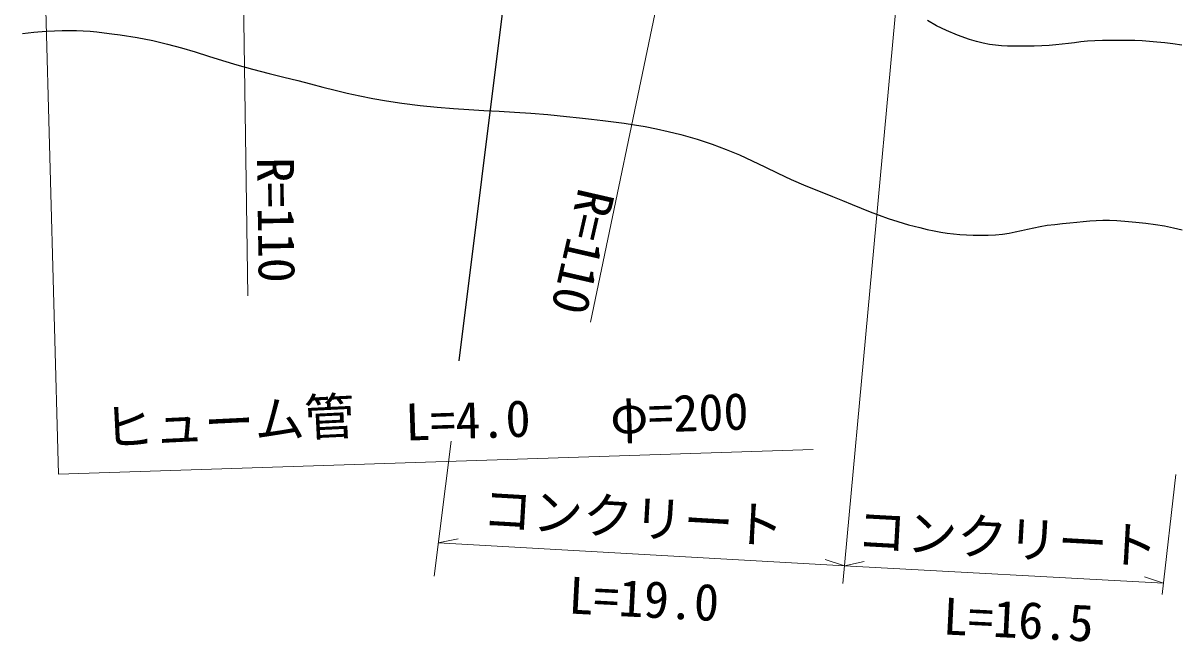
# Model space of a CAD drawing. Units: millimetres, scale not verified. Extents: x 40000 to 680000, y 20000 to 380000.
# Drawn here: x 363358 to 420671, y 262090 to 292824 of the extents above; entities that cross this region are included whole.
import ezdxf
from ezdxf.enums import TextEntityAlignment as Align

# ---------------------------------------------------------------- set-up
doc = ezdxf.new("R2010")
doc.units = ezdxf.units.MM
doc.header["$LTSCALE"] = 1000
for name, color, linetype, lineweight in [('M-BGD', 7, 'Continuous', 25), ('M-BGD-HTXT', 7, 'Continuous', 13), ('M-STR-HTXT', 7, 'Continuous', 13)]:
    doc.layers.add(name, color=color, linetype=linetype, lineweight=lineweight)
doc.styles.add('ＭＳ ゴシック', font='')
doc.styles.get('ＭＳ ゴシック').set_extended_font_data('MS Gothic')

msp = doc.modelspace()

# ---------------------------------------------------------------- linework, layer by layer
at = {"layer": 'M-BGD'}
for p, q in [((388455, 303492), (385017, 276045)), ((408775, 292695), (408312, 292954)), ((363329, 292306), (363897, 292368)), ((363897, 292368), (364512, 292417)), ((364512, 292417), (364924, 292440)), ((364924, 292440), (365307, 292453)), ((365307, 292453), (365667, 292457)), ((365667, 292457), (366013, 292452)), ((366013, 292452), (366351, 292438)), ((366351, 292438), (366688, 292415)), ((366688, 292415), (367033, 292384)), ((367033, 292384), (367392, 292345)), ((367392, 292345), (367773, 292298)), ((367773, 292298), (368182, 292244)), ((409272, 292452), (408775, 292695)), ((409812, 292224), (409272, 292452)), ((368182, 292244), (369031, 292111)), ((369031, 292111), (369812, 291956)), ((369812, 291956), (370540, 291782)), ((370540, 291782), (371233, 291592)), ((410409, 292011), (409812, 292224)), ((410757, 291906), (410409, 292011)), ((411084, 291826), (410757, 291906)), ((411396, 291767), (411084, 291826)), ((411698, 291726), (411396, 291767)), ((411996, 291700), (411698, 291726)), ((414695, 291738), (414363, 291709)), ((415012, 291773), (414695, 291738)), ((415322, 291812), (415012, 291773)), ((415632, 291851), (415322, 291812)), ((415949, 291888), (415632, 291851)), ((416280, 291920), (415949, 291888)), ((416632, 291944), (416280, 291920)), ((417014, 291956), (416632, 291944)), ((417458, 291962), (417014, 291956)), ((417871, 291964), (417458, 291962)), ((418259, 291961), (417871, 291964)), ((418631, 291953), (418259, 291961)), ((418995, 291939), (418631, 291953)), ((419358, 291916), (418995, 291939)), ((419728, 291883), (419358, 291916)), ((420114, 291841), (419728, 291883)), ((420522, 291787), (420114, 291841)), ((420962, 291720), (420522, 291787)), ((371233, 291592), (371907, 291390)), ((371907, 291390), (372580, 291180)), ((372580, 291180), (373268, 290964)), ((412296, 291686), (411996, 291700)), ((412604, 291680), (412296, 291686)), ((412925, 291680), (412604, 291680)), ((413265, 291682), (412925, 291680)), ((413630, 291683), (413265, 291682)), ((414011, 291690), (413630, 291683)), ((414363, 291709), (414011, 291690)), ((373268, 290964), (373988, 290746)), ((373988, 290746), (374757, 290530)), ((374757, 290530), (375592, 290320)), ((375592, 290320), (376329, 290140)), ((376329, 290140), (377012, 289968)), ((377012, 289968), (377654, 289802)), ((377654, 289802), (378268, 289644)), ((378268, 289644), (378870, 289492)), ((378870, 289492), (379473, 289348)), ((379473, 289348), (380092, 289211)), ((380092, 289211), (380740, 289082)), ((380740, 289082), (381432, 288960)), ((381432, 288960), (382182, 288846)), ((382182, 288846), (383097, 288729)), ((383097, 288729), (383948, 288641)), ((383948, 288641), (384749, 288576)), ((384749, 288576), (385518, 288527)), ((385518, 288527), (386272, 288486)), ((386272, 288486), (387025, 288449)), ((387025, 288449), (387796, 288407)), ((387796, 288407), (388599, 288355)), ((388599, 288355), (389451, 288285)), ((389451, 288285), (390369, 288191)), ((390369, 288191), (391013, 288119)), ((391013, 288119), (391610, 288053)), ((391610, 288053), (392172, 287989)), ((392172, 287989), (392710, 287924)), ((392710, 287924), (393235, 287853)), ((393235, 287853), (393758, 287773)), ((393758, 287773), (394291, 287681)), ((394291, 287681), (394845, 287572)), ((394845, 287572), (395430, 287443)), ((395430, 287443), (396059, 287291)), ((396059, 287291), (396877, 287063)), ((396877, 287063), (397623, 286816)), ((397623, 286816), (398313, 286553)), ((398313, 286553), (398967, 286275)), ((398967, 286275), (399600, 285985)), ((399600, 285985), (400229, 285685)), ((400229, 285685), (400873, 285376)), ((400873, 285376), (401548, 285062)), ((401548, 285062), (402271, 284744)), ((402271, 284744), (403059, 284425)), ((403059, 284425), (403601, 284212)), ((403601, 284212), (404102, 284009)), ((404102, 284009), (404573, 283815)), ((404573, 283815), (405024, 283630)), ((405024, 283630), (405466, 283453)), ((405466, 283453), (405911, 283283)), ((405911, 283283), (406369, 283121)), ((406369, 283121), (406851, 282964)), ((406851, 282964), (407368, 282812)), ((407368, 282812), (407931, 282665)), ((407931, 282665), (408305, 282577)), ((408305, 282577), (408654, 282503)), ((412988, 282520), (413291, 282590)), ((413291, 282590), (413600, 282660)), ((413600, 282660), (413924, 282725)), ((413924, 282725), (414269, 282783)), ((414269, 282783), (414644, 282829)), ((414644, 282829), (415034, 282869)), ((415034, 282869), (415396, 282908)), ((415396, 282908), (415736, 282945)), ((415736, 282945), (416063, 282977)), ((416063, 282977), (416383, 283004)), ((416383, 283004), (416703, 283023)), ((416703, 283023), (417030, 283033)), ((417030, 283033), (417371, 283033)), ((417371, 283033), (417733, 283020)), ((417733, 283020), (418123, 282992)), ((418123, 282992), (418669, 282942)), ((418669, 282942), (419175, 282886)), ((419175, 282886), (419650, 282822)), ((419650, 282822), (420103, 282747)), ((420103, 282747), (420544, 282659)), ((420544, 282659), (420981, 282555)), ((408654, 282503), (408984, 282442)), ((408984, 282442), (409302, 282393)), ((409302, 282393), (409615, 282355)), ((409615, 282355), (409929, 282328)), ((409929, 282328), (410251, 282309)), ((410251, 282309), (410587, 282298)), ((410587, 282298), (410944, 282294)), ((410944, 282294), (411328, 282296)), ((411328, 282296), (411704, 282312)), ((411704, 282312), (412051, 282345)), ((412051, 282345), (412376, 282394)), ((412376, 282394), (412686, 282453)), ((412686, 282453), (412988, 282520))]:
    msp.add_line(p, q, dxfattribs=at)
at = {"layer": 'M-BGD-HTXT'}
for p, q in [((374536, 279279), (374099, 309052)), ((397624, 306910), (391565, 277969))]:
    msp.add_line(p, q, dxfattribs=at)
at = {"layer": 'M-STR-HTXT'}
for p, q in [((365121, 270416), (364125, 306398)), ((404113, 264992), (407429, 300913)), ((384648, 272054), (383788, 265361)), ((402638, 271644), (365121, 270416)), ((420666, 270404), (419994, 264442)), ((384000, 267012), (384984, 267216)), ((384000, 267012), (404194, 265868)), ((404194, 265868), (403240, 266183)), ((404194, 265868), (405176, 266076)), ((404194, 265868), (420058, 265014)), ((420058, 265014), (419104, 265326))]:
    msp.add_line(p, q, dxfattribs=at)

# ---------------------------------------------------------------- texts
at = {"layer": 'M-BGD-HTXT', "style": 'ＭＳ ゴシック'}
for rotation, p in [(270.84, (374436, 286137)), (257.106, (390455, 284828))]:
    msp.add_text('R=110', height=1833, rotation=rotation, dxfattribs=at).set_placement(p, align=Align.BOTTOM_LEFT)
at = {"layer": 'M-STR-HTXT', "style": 'ＭＳ ゴシック'}
for s, rotation, p in [('ヒューム管', 2.837, (367428, 271257)), ('L=4.0', 1.875, (382402, 271537)), ('φ=200', 1.875, (392587, 271871)), ('コンクリート', 356.68, (386116, 267252)), ('コンクリート', 356.837, (404722, 266200)), ('L=19.0', 357.037, (390412, 262957)), ('L=16.5', 357.194, (409031, 261917))]:
    msp.add_text(s, height=1833, rotation=rotation, dxfattribs=at).set_placement(p, align=Align.BOTTOM_LEFT)

doc.saveas('drawing.dxf')
